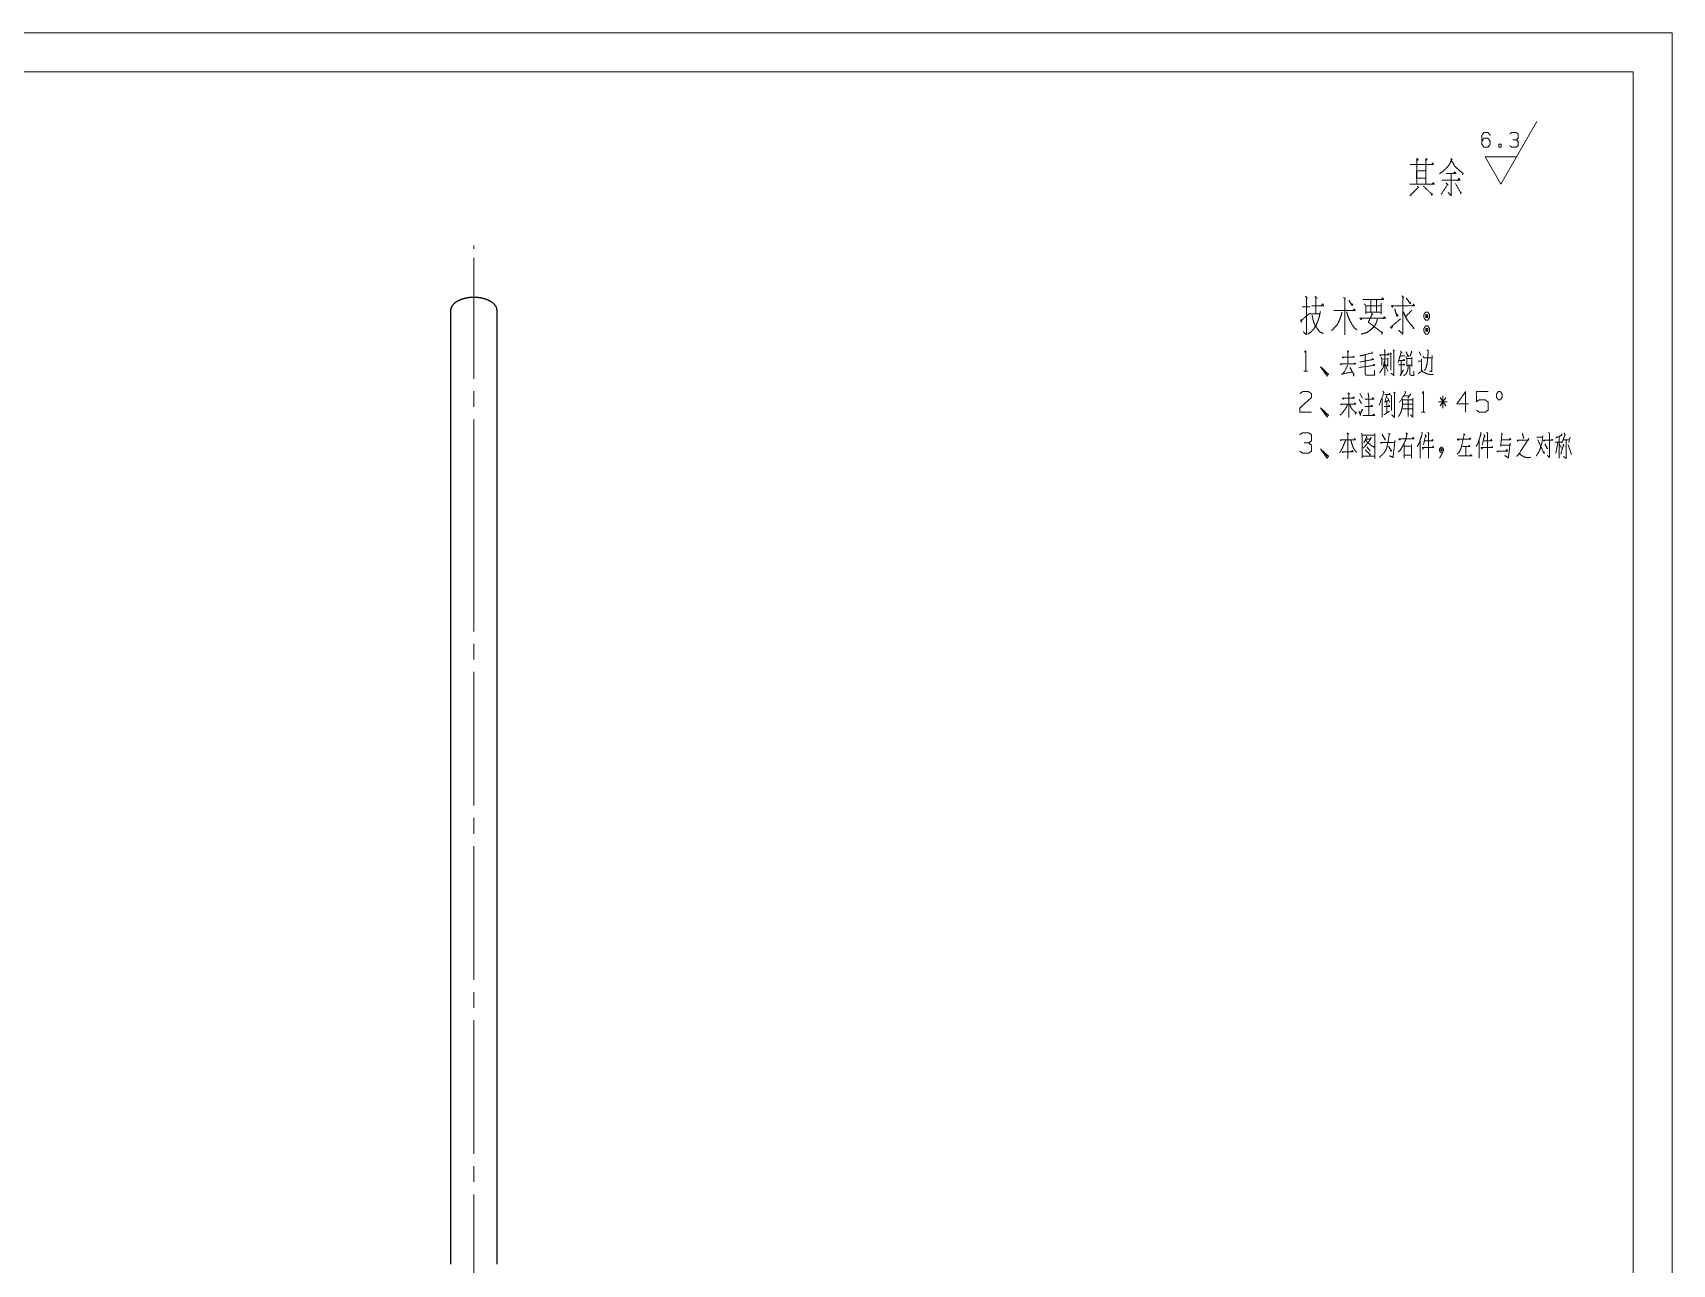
# Paper-space layout 'SHT2' of a CAD drawing. Header units: millimetres. Extents: x 0 to 420, y 0 to 297.
# Drawn here: x 210 to 420, y 139.3 to 297 of the extents above; entities that cross this region are included whole.
import ezdxf

# ---------------------------------------------------------------- set-up
doc = ezdxf.new("R2010")
doc.units = ezdxf.units.MM
doc.layers.add('101', color=7, linetype='Continuous', true_color=0xffffff)

psp = doc.layouts.new('SHT2')

# ---------------------------------------------------------------- linework, layer by layer
at = {"layer": '101', "color": 133, "linetype": 'Continuous', "lineweight": 18}
for p, q in [((420, 297), (0, 297)), ((420, 0), (420, 297)), ((415, 292), (25, 292)), ((415, 5), (415, 292))]:
    psp.add_line(p, q, dxfattribs=at)
at = {"layer": '101', "color": 53, "linetype": 'Continuous', "lineweight": 18}
for p, q in [((398.05, 277.63), (402.67, 285.63)), ((398.05, 277.63), (396.03, 281.13)), ((396.03, 281.13), (400.07, 281.13))]:
    psp.add_line(p, q, dxfattribs=at)
at = {"layer": '101', "color": 151, "linetype": 'Continuous', "lineweight": 18}
for p, q in [((266.5, 269.77), (266.5, 269.35)), ((266.5, 266.18), (266.5, 268.19)), ((266.5, 252.68), (266.5, 266.18)), ((266.5, 249.09), (266.5, 251.1)), ((266.5, 234.01), (266.5, 247.5)), ((266.5, 241.07), (266.5, 240.65)), ((266.5, 237.47), (266.5, 239.48)), ((266.5, 237.47), (266.5, 220.35)), ((266.5, 234.01), (266.5, 232)), ((266.5, 230.41), (266.5, 230.83)), ((266.5, 218.76), (266.5, 216.76)), ((266.5, 215.17), (266.5, 198.05)), ((266.5, 196.46), (266.5, 194.45)), ((266.5, 192.87), (266.5, 175.75)), ((266.5, 174.16), (266.5, 172.15)), ((266.5, 170.56), (266.5, 153.44)), ((266.5, 151.86), (266.5, 149.85)), ((266.5, 148.26), (266.5, 131.14))]:
    psp.add_line(p, q, dxfattribs=at)
at = {"layer": '101', "color": 72, "linetype": 'Continuous', "lineweight": 25}
for p, q in [((263.5, 261.41), (263.5, 238.77)), ((269.5, 238.77), (269.5, 261.41)), ((263.5, 234.47), (263.5, 139.32)), ((269.5, 139.32), (269.5, 234.47))]:
    psp.add_line(p, q, dxfattribs=at)
at = {"layer": '101', "color": 72, "linetype": 'Continuous', "lineweight": 18}
for p, q in [((372.58, 261.9), (373.58, 261.9)), ((373.58, 261.03), (374.84, 261.03)), ((384.26, 256.39), (384.41, 256.22)), ((382.83, 255.23), (383.57, 255.26)), ((383.22, 254.54), (383.57, 253.68)), ((383.89, 256), (384.04, 255.84)), ((383.94, 255.89), (383.94, 253.82)), ((387.45, 254.95), (387.8, 254.95)), ((387.6, 256.14), (387.84, 255.7)), ((372.82, 253.68), (373.29, 253.68)), ((379.89, 250.06), (380.22, 249.53)), ((379.99, 250.83), (380.32, 250.22)), ((382.83, 250.19), (382.83, 247.79)), ((383.59, 250.25), (383.79, 249.7)), ((384.3, 250.99), (384.57, 250.91)), ((385.64, 250.52), (386.4, 250.52)), ((386.5, 250.75), (386.13, 250.22)), ((391, 250.28), (390.27, 249.23)), ((390.27, 250.28), (391.02, 249.23)), ((390.63, 248.95), (390.63, 250.52)), ((383.05, 248.1), (383.77, 248.57)), ((383.46, 249.78), (383.46, 248.37)), ((385.48, 248.84), (386.71, 248.84)), ((385.52, 249.45), (386.73, 249.45)), ((387.9, 248.43), (388.37, 248.43)), ((391.19, 249.75), (390.08, 249.75)), ((378.37, 245.76), (378.57, 245.6)), ((378.47, 245.65), (378.47, 242.48)), ((387.72, 244.71), (387.72, 242.53)), ((395.26, 244.71), (395.26, 242.53)), ((402.66, 245.21), (403.41, 245.21)), ((405, 244.58), (405.84, 244.58)), ((405.37, 244.52), (405.08, 243.17)), ((405.53, 245.32), (405.53, 242.53)), ((405.57, 244.33), (405.8, 243.8)), ((406.09, 244.27), (405.74, 243.03)), ((406, 244.88), (406.86, 244.88)), ((406.02, 244.33), (406.17, 244.08)), ((406.66, 244.22), (407.11, 243)), ((406.93, 245.21), (406.74, 244.52))]:
    psp.add_line(p, q, dxfattribs=at)
at = {"layer": '101', "color": 53, "linetype": 'Continuous', "lineweight": 18}
for points, knots in [([(395.62, 283.11), (395.87, 283.49), (396.41, 283.49), (396.68, 283.11), (396.68, 282.74), (396.41, 282.37), (395.87, 282.37), (395.62, 282.74), (395.62, 283.86), (395.87, 284.24), (396.41, 284.24), (396.68, 283.86)], [0, 0, 0.076961, 0.169758, 0.248073, 0.312018, 0.390334, 0.483131, 0.560092, 0.751927, 0.828888, 0.921685, 1, 1]), ([(400, 283.31), (400.26, 283.49), (400.26, 284.06), (400, 284.24), (399.45, 284.24), (399.19, 284.06)], [0, 0, 0.153871, 0.429846, 0.583717, 0.846112, 1, 1]), ([(397.8, 282.37), (398.07, 282.37), (398.07, 282.74), (397.8, 282.74), (397.8, 282.37)], [0, 0, 0.207103, 0.5, 0.707103, 1, 1]), ([(399.2, 282.54), (399.45, 282.37), (400, 282.37), (400.26, 282.54), (400.26, 283.11), (400, 283.31), (399.59, 283.31)], [0, 0, 0.124127, 0.343692, 0.472447, 0.703376, 0.836727, 1, 1])]:
    psp.add_open_spline(points, degree=1, knots=knots, dxfattribs=at)
at = {"layer": '101', "color": 72, "linetype": 'Continuous', "lineweight": 18}
for points, knots in [([(387.26, 280.92), (387.46, 280.75), (387.28, 280.58), (387.28, 280.92), (387.28, 277.6), (387.28, 280.13), (386.44, 280.13), (389.45, 280.13), (388.43, 280.13), (388.43, 280.87), (388.43, 277.6), (388.43, 279.34), (387.26, 279.34), (387.26, 278.39), (388.43, 278.39), (388.43, 277.6), (386.38, 277.6), (389.54, 277.6), (389.39, 277.81), (389.25, 277.6)], [0, 0, 0.009717, 0.018619, 0.030834, 0.152988, 0.246129, 0.277435, 0.388627, 0.426412, 0.453896, 0.574522, 0.638653, 0.681834, 0.716953, 0.760134, 0.789145, 0.864711, 0.981301, 0.99065, 1, 1]), ([(388.46, 280.67), (388.6, 280.79), (388.43, 280.92)], [0, 0, 0.471545, 1, 1]), ([(389.19, 280.13), (389.33, 280.34), (389.42, 280.13)], [0, 0, 0.529952, 1, 1]), ([(391.64, 280.92), (391.82, 280.75), (391.73, 280.79), (391.55, 280.29), (391.26, 279.88), (390.91, 279.51), (390.59, 279.22), (390.18, 278.97)], [0, 0, 0.086308, 0.121019, 0.30942, 0.4907, 0.673786, 0.828669, 1, 1]), ([(391.7, 280.67), (391.93, 280.34), (392.14, 279.92), (392.55, 279.55), (393.04, 279.13), (393.19, 279.01), (393.22, 279.01), (393.1, 278.85)], [0, 0, 0.162721, 0.348036, 0.570218, 0.829894, 0.906894, 0.918636, 1, 1]), ([(387.4, 277.35), (387.52, 277.15), (387.49, 277.23), (386.38, 276.11)], [0, 0, 0.124999, 0.171153, 1, 1]), ([(388.16, 277.35), (389.25, 276.28), (389.25, 276.49), (389.19, 276.11)], [0, 0, 0.723287, 0.821337, 1, 1]), ([(391.03, 277.77), (391.29, 277.48), (391.23, 277.6), (390.41, 276.32)], [0, 0, 0.190884, 0.25781, 1, 1]), ([(390.5, 278.14), (392.81, 278.14), (392.66, 278.39), (392.52, 278.06)], [0, 0, 0.78047, 0.877781, 1, 1]), ([(391.03, 278.97), (392.34, 278.97), (392.14, 279.18), (391.99, 278.97)], [0, 0, 0.707418, 0.863845, 1, 1]), ([(391.7, 278.97), (391.7, 276.11), (391.29, 276.57)], [0, 0, 0.823411, 1, 1]), ([(392.25, 277.69), (392.93, 276.49), (392.96, 276.65), (392.9, 276.4)], [0, 0, 0.764777, 0.858207, 1, 1]), ([(373.02, 263.26), (373.26, 263.01), (373.14, 263.18), (373.14, 258.38), (372.73, 258.71)], [0, 0, 0.05812, 0.092649, 0.910295, 1, 1]), ([(374.25, 263.26), (374.52, 263.01), (374.37, 263.1), (374.37, 261.07)], [0, 0, 0.1415, 0.207211, 1, 1]), ([(377.9, 263.1), (378.17, 262.97), (378.05, 263.01), (378.05, 258.34), (378.05, 261.44), (376.65, 261.44), (379.4, 261.44), (379.25, 261.65), (379.19, 261.44)], [0, 0, 0.022711, 0.032395, 0.397206, 0.639337, 0.748898, 0.963454, 0.983224, 1, 1]), ([(378.58, 262.77), (378.99, 262.06), (379.08, 262.23), (378.87, 262.31)], [0, 0, 0.666, 0.81928, 1, 1]), ([(380.39, 262.85), (383.05, 262.85), (382.9, 263.06), (382.73, 262.85)], [0, 0, 0.835353, 0.914865, 1, 1]), ([(380.53, 262.31), (380.77, 262.1), (380.77, 261.03), (380.77, 261.23), (382.73, 261.23), (382.73, 260.94), (382.73, 262.39), (382.73, 262.06), (380.68, 262.06), (381.41, 262.06), (381.41, 262.81), (381.41, 261.23), (382.14, 261.23), (382.14, 262.77)], [0, 0, 0.02406, 0.106927, 0.122863, 0.273835, 0.296145, 0.407697, 0.433195, 0.590927, 0.64726, 0.704629, 0.825742, 0.882075, 1, 1]), ([(385.36, 263.34), (385.59, 263.06), (385.5, 263.22), (385.5, 258.42), (384.95, 258.92)], [0, 0, 0.060997, 0.091686, 0.877916, 1, 1]), ([(385.94, 263.01), (386.47, 262.31), (386.5, 262.43), (386.26, 262.48)], [0, 0, 0.706403, 0.808938, 1, 1]), ([(372.41, 260.28), (372.5, 259.91), (372.44, 260.12), (373.58, 261.11)], [0, 0, 0.181316, 0.283203, 1, 1]), ([(374.93, 261.32), (374.81, 260.74), (374.69, 260.28), (374.54, 259.91), (374.37, 259.49), (374.08, 259.08), (373.78, 258.75), (373.32, 258.42)], [0, 0, 0.172185, 0.309105, 0.425675, 0.556625, 0.704267, 0.832976, 1, 1]), ([(373.81, 262.02), (375.36, 262.02), (375.22, 262.31), (375.07, 262.06)], [0, 0, 0.716778, 0.866788, 1, 1]), ([(373.87, 260.86), (373.93, 260.57), (373.99, 260.24), (374.11, 259.87), (374.28, 259.49), (374.84, 258.71), (375.31, 258.5)], [0, 0, 0.101599, 0.217187, 0.351412, 0.492968, 0.824037, 1, 1]), ([(377.7, 261.23), (377.55, 260.65), (377.29, 259.99), (377, 259.49), (376.35, 258.87)], [0, 0, 0.21489, 0.471145, 0.678419, 1, 1]), ([(378.31, 261.27), (378.43, 260.82), (378.67, 260.24), (378.96, 259.7), (379.28, 259.2), (379.63, 258.96)], [0, 0, 0.172225, 0.401192, 0.62559, 0.842429, 1, 1]), ([(380.3, 260.45), (380.15, 260.28), (380.01, 260.45), (383.28, 260.45), (383.11, 260.65), (382.96, 260.36)], [0, 0, 0.051199, 0.102399, 0.86189, 0.92478, 1, 1]), ([(381.47, 261.11), (381.67, 260.94), (381.59, 261.03), (381.09, 259.95), (382.85, 258.58), (382.9, 258.71), (382.79, 258.38)], [0, 0, 0.061503, 0.089679, 0.366515, 0.885944, 0.917996, 1, 1]), ([(384.27, 262.02), (384.13, 261.85), (384.04, 262.06), (386.97, 262.06), (386.88, 262.27), (386.76, 262.06)], [0, 0, 0.057619, 0.116243, 0.879373, 0.937997, 1, 1]), ([(384.45, 261.65), (384.74, 260.7), (384.89, 260.82), (384.68, 261.03)], [0, 0, 0.673377, 0.803128, 1, 1]), ([(386.64, 261.48), (385.85, 260.65), (385.56, 261.27), (385.85, 260.57), (386.12, 260.16), (386.41, 259.78), (386.91, 259.2), (386.97, 259.2), (386.76, 259.12)], [0, 0, 0.248757, 0.39796, 0.563616, 0.670262, 0.773238, 0.93925, 0.951973, 1, 1]), ([(388.69, 261.23), (388.42, 261.23), (388.19, 260.9), (388.19, 260.53), (388.42, 260.2), (388.69, 260.2), (388.92, 260.53), (388.92, 260.9), (388.69, 261.23)], [0, 0, 0.091009, 0.231143, 0.359866, 0.5, 0.591009, 0.731143, 0.859866, 1, 1]), ([(388.69, 260.53), (388.69, 260.9), (388.42, 260.9)], [0, 0, 0.585817, 1, 1]), ([(388.42, 260.53), (388.69, 260.53), (388.42, 260.9), (388.42, 260.53)], [0, 0, 0.241162, 0.658902, 1, 1]), ([(382.23, 260.32), (382.14, 259.99), (381.88, 259.45), (381.32, 258.92), (380.8, 258.58), (380.15, 258.42)], [0, 0, 0.114097, 0.313639, 0.571356, 0.77859, 1, 1]), ([(384.22, 259.54), (384.07, 259.16), (383.92, 259.29), (385.18, 260.36)], [0, 0, 0.178042, 0.263411, 1, 1]), ([(388.92, 259.12), (388.69, 259.49), (388.42, 259.49), (388.19, 259.12), (388.19, 258.79), (388.42, 258.42), (388.69, 258.42), (388.92, 258.79), (388.92, 259.12)], [0, 0, 0.149202, 0.238513, 0.387715, 0.500006, 0.649202, 0.738513, 0.887709, 1, 1]), ([(388.69, 259.12), (388.42, 259.12), (388.69, 258.79), (388.69, 259.12)], [0, 0, 0.258814, 0.674594, 1, 1]), ([(388.42, 259.12), (388.42, 258.79), (388.69, 258.79)], [0, 0, 0.556992, 1, 1]), ([(372.9, 256.09), (373.05, 256.31), (373.05, 253.68)], [0, 0, 0.09349, 1, 1]), ([(378.43, 256.33), (378.57, 256.14), (378.47, 256.22), (378.47, 254.6), (377.51, 254.6), (379.44, 254.6), (379.35, 254.71), (379.23, 254.57)], [0, 0, 0.045422, 0.069987, 0.382583, 0.566135, 0.936977, 0.96526, 1, 1]), ([(383.1, 256.42), (383.18, 256.28), (383.18, 253.13)], [0, 0, 0.047971, 1, 1]), ([(384.33, 256.28), (384.33, 253.13), (383.98, 253.41)], [0, 0, 0.875679, 1, 1]), ([(385.21, 256.22), (385.36, 256.03), (385.29, 256.11), (384.88, 254.79), (385.15, 255.62), (385.74, 255.62)], [0, 0, 0.077472, 0.112964, 0.545477, 0.817419, 1, 1]), ([(386.57, 256.25), (386.67, 256.09), (386.63, 256.17), (386.4, 255.59)], [0, 0, 0.211487, 0.312208, 1, 1]), ([(388.6, 256.42), (388.76, 256.25), (388.72, 255.87), (388.68, 255.34), (388.6, 254.6), (388.44, 254.04), (388.27, 253.74)], [0, 0, 0.08083, 0.218769, 0.405547, 0.671676, 0.875429, 1, 1]), ([(375.12, 253.99), (375.78, 253.3), (375.62, 253.3), (374.96, 254.24), (375.78, 253.05), (375.96, 253.3), (374.96, 254.24)], [0, 0, 0.178025, 0.207057, 0.420795, 0.689032, 0.745609, 1, 1]), ([(377.65, 254.57), (377.57, 254.49), (377.51, 254.6)], [0, 0, 0.476613, 1, 1]), ([(378.43, 254.43), (377.82, 253.3), (377.65, 253.3), (379.03, 253.57), (378.72, 254.15), (379.21, 253.24), (379.23, 253.41), (379.19, 253.05)], [0, 0, 0.252062, 0.286559, 0.564065, 0.693389, 0.896349, 0.929102, 1, 1]), ([(377.9, 255.45), (377.81, 255.34), (377.75, 255.45), (379.27, 255.45), (379.17, 255.59), (379.09, 255.45)], [0, 0, 0.069447, 0.128338, 0.845638, 0.925284, 1, 1]), ([(379.87, 254.15), (381.9, 254.43), (381.82, 254.57), (381.7, 254.43)], [0, 0, 0.857799, 0.924202, 1, 1]), ([(381.51, 256.14), (381.61, 255.95), (381.55, 256), (379.97, 255.62), (380.69, 255.78), (380.69, 253.35), (380.73, 253.19), (380.83, 253.16), (381.88, 253.16), (381.88, 253.8)], [0, 0, 0.030686, 0.042094, 0.272771, 0.377786, 0.722121, 0.746244, 0.760618, 0.910004, 1, 1]), ([(379.99, 254.84), (381.72, 255.18), (381.61, 255.26), (381.47, 255.12)], [0, 0, 0.83967, 0.907777, 1, 1]), ([(383.14, 254.98), (383.07, 254.57), (383.03, 254.32), (382.95, 254.1), (382.75, 253.77), (382.66, 253.63), (382.5, 253.44)], [0, 0, 0.246548, 0.393702, 0.530759, 0.755728, 0.854634, 1, 1]), ([(382.7, 255.75), (382.64, 255.62), (382.54, 255.78), (383.73, 255.78), (383.65, 255.95), (383.59, 255.78)], [0, 0, 0.079265, 0.180895, 0.810325, 0.907127, 1, 1]), ([(382.7, 255.48), (382.81, 255.31), (382.81, 254.4)], [0, 0, 0.182111, 1, 1]), ([(383.57, 255.4), (383.57, 254.32), (383.4, 254.49)], [0, 0, 0.816831, 1, 1]), ([(384.92, 254.49), (385.74, 254.49), (385.62, 254.6), (385.52, 254.46)], [0, 0, 0.712977, 0.852973, 1, 1]), ([(385.01, 255.06), (385.72, 255.06), (385.62, 255.2), (385.54, 255.06)], [0, 0, 0.682, 0.846079, 1, 1]), ([(385.27, 255.04), (385.27, 253.35), (385.17, 253.11), (385.56, 253.8)], [0, 0, 0.613732, 0.711024, 1, 1]), ([(386.16, 254.35), (386.16, 254.04), (386.09, 253.74), (385.97, 253.44), (385.83, 253.24), (385.58, 253.11)], [0, 0, 0.206839, 0.42039, 0.642074, 0.80326, 1, 1]), ([(385.89, 255.51), (385.99, 255.34), (385.99, 254.29), (385.99, 254.43), (386.63, 254.43), (386.63, 254.29), (386.63, 255.45), (386.63, 255.31), (385.97, 255.31)], [0, 0, 0.046636, 0.301099, 0.334585, 0.490817, 0.524303, 0.805553, 0.839034, 1, 1]), ([(385.93, 256.14), (386.18, 255.51), (386.24, 255.59), (386.09, 255.78)], [0, 0, 0.661518, 0.759634, 1, 1]), ([(386.38, 254.35), (386.38, 253.3), (386.46, 253.19), (386.61, 253.13), (386.91, 253.13), (386.91, 253.66)], [0, 0, 0.484063, 0.546465, 0.622884, 0.757973, 1, 1]), ([(387.88, 255.2), (387.88, 253.82), (387.86, 253.66), (387.7, 253.52), (387.49, 253.35)], [0, 0, 0.681084, 0.763375, 0.866205, 1, 1]), ([(388.09, 255.59), (388.21, 255.4), (389.22, 255.4)], [0, 0, 0.182089, 1, 1]), ([(389.24, 255.7), (389.19, 253.63), (388.89, 253.68)], [0, 0, 0.874253, 1, 1]), ([(387.94, 253.8), (388.07, 253.57), (388.27, 253.49), (388.48, 253.38), (388.68, 253.3), (388.89, 253.27), (389.17, 253.24), (389.44, 253.24)], [0, 0, 0.153708, 0.279194, 0.422089, 0.54758, 0.675698, 0.838248, 1, 1]), ([(372.31, 250.8), (372.66, 251.05), (373.42, 251.05), (373.79, 250.8), (373.79, 250.28), (372.29, 248.95), (372.31, 248.43), (373.79, 248.43)], [0, 0, 0.069692, 0.192977, 0.265273, 0.350229, 0.674742, 0.759753, 1, 1]), ([(377.94, 250.22), (377.88, 250.08), (377.75, 250.22), (379.29, 250.22), (379.17, 250.36), (379.03, 250.19)], [0, 0, 0.065708, 0.150833, 0.826577, 0.905905, 1, 1]), ([(378.47, 250.88), (378.7, 250.77), (378.57, 250.83), (378.57, 247.76)], [0, 0, 0.074609, 0.117068, 1, 1]), ([(381.14, 250.06), (381.14, 248.01), (380.36, 248.01), (381.9, 248.01), (381.74, 248.18), (381.65, 248.01)], [0, 0, 0.4269, 0.590044, 0.912253, 0.959823, 1, 1]), ([(380.61, 250.08), (381.78, 250.08), (381.65, 250.3), (381.59, 250.11)], [0, 0, 0.717275, 0.87633, 1, 1]), ([(381.04, 250.88), (381.14, 250.36), (381.16, 250.47), (381.1, 250.22)], [0, 0, 0.592192, 0.716664, 1, 1]), ([(382.46, 249.34), (383.07, 250.91), (382.97, 251.08), (382.95, 251.1)], [0, 0, 0.881771, 0.982319, 1, 1]), ([(383.48, 250.64), (383.18, 249.72), (383.69, 249.95)], [0, 0, 0.633553, 1, 1]), ([(383.2, 250.69), (383.87, 250.69), (383.79, 250.83), (383.69, 250.69)], [0, 0, 0.669491, 0.829467, 1, 1]), ([(383.94, 250.58), (384.06, 250.47), (384.06, 248.62)], [0, 0, 0.080055, 1, 1]), ([(384.43, 250.91), (384.43, 247.76), (384.06, 248.1)], [0, 0, 0.863556, 1, 1]), ([(385.33, 250.19), (385.46, 250), (385.46, 249.45), (385.44, 249.2), (385.42, 249.03), (385.36, 248.79), (385.29, 248.54), (385.19, 248.29), (385.09, 248.12), (384.94, 247.88)], [0, 0, 0.095696, 0.318949, 0.419721, 0.487156, 0.59037, 0.695674, 0.803608, 0.881347, 1, 1]), ([(385.79, 251.13), (385.85, 250.91), (385.07, 249.67)], [0, 0, 0.134731, 1, 1]), ([(385.48, 250), (386.77, 250), (386.77, 250.22), (386.77, 247.79), (386.46, 248.1)], [0, 0, 0.294505, 0.344997, 0.900413, 1, 1]), ([(386.07, 249.97), (386.16, 250), (386.16, 247.88)], [0, 0, 0.045537, 1, 1]), ([(387.98, 250.83), (388.13, 251.05), (388.13, 248.43)], [0, 0, 0.09349, 1, 1]), ([(393.9, 249.48), (392.42, 249.48), (393.53, 251.05), (393.53, 248.43)], [0, 0, 0.245868, 0.565293, 1, 1]), ([(394.91, 248.68), (395.28, 248.43), (396.04, 248.43), (396.41, 248.68), (396.41, 249.72), (396.04, 250), (395.28, 250), (394.91, 249.75), (394.91, 251.05), (396.41, 251.05)], [0, 0, 0.062227, 0.168346, 0.230573, 0.376816, 0.441263, 0.547382, 0.609609, 0.790488, 1, 1]), ([(397.74, 250), (397.99, 250), (398.22, 250.36), (398.22, 250.72), (397.99, 251.08), (397.74, 251.08), (397.48, 250.72), (397.48, 250.36), (397.74, 250)], [0, 0, 0.08568, 0.230393, 0.351582, 0.496295, 0.581975, 0.730393, 0.851582, 1, 1]), ([(375.12, 248.73), (375.78, 248.04), (375.62, 248.04), (374.96, 248.98), (375.78, 247.79), (375.96, 248.04), (374.96, 248.98)], [0, 0, 0.178025, 0.207057, 0.420795, 0.689032, 0.745609, 1, 1]), ([(378.39, 249.34), (378.2, 248.92), (377.94, 248.57), (377.71, 248.26), (377.47, 248.04)], [0, 0, 0.285622, 0.55985, 0.799146, 1, 1]), ([(377.67, 249.45), (377.61, 249.34), (377.53, 249.45), (379.46, 249.45), (379.35, 249.61), (379.27, 249.45)], [0, 0, 0.048474, 0.100922, 0.850304, 0.928979, 1, 1]), ([(378.72, 249.31), (378.86, 249.03), (379.03, 248.76), (379.29, 248.51), (379.5, 248.32), (379.54, 248.37), (379.39, 248.15)], [0, 0, 0.190452, 0.392781, 0.612357, 0.790956, 0.83276, 1, 1]), ([(379.89, 248.54), (380.08, 247.99), (380.05, 248.23), (380.34, 248.81)], [0, 0, 0.393934, 0.563116, 1, 1]), ([(380.63, 249.17), (381.61, 249.17), (381.51, 249.34), (381.41, 249.2)], [0, 0, 0.729813, 0.873581, 1, 1]), ([(383.1, 249.14), (383.85, 249.14), (383.73, 249.31), (383.65, 249.14)], [0, 0, 0.657739, 0.837622, 1, 1]), ([(373.42, 244.49), (373.79, 244.74), (373.79, 245.54), (373.42, 245.79), (372.66, 245.79), (372.29, 245.54)], [0, 0, 0.153874, 0.429855, 0.583729, 0.846126, 1, 1]), ([(380.14, 245.71), (380.3, 245.57), (380.3, 242.59), (380.3, 242.78), (381.9, 242.78), (381.9, 242.51), (381.9, 245.65), (381.9, 245.46), (380.3, 245.46)], [0, 0, 0.020431, 0.312721, 0.331666, 0.488565, 0.515628, 0.824156, 0.843101, 1, 1]), ([(383.67, 245.71), (383.89, 245.63), (383.77, 245.65), (383.59, 244.58), (383.48, 244.05), (383.38, 243.69), (383.12, 243.25), (382.77, 242.92), (382.5, 242.62)], [0, 0, 0.061339, 0.09341, 0.3842, 0.527461, 0.6266, 0.762387, 0.891105, 1, 1]), ([(385.89, 245.76), (386.11, 245.65), (386.03, 245.65), (385.85, 244.85), (385.42, 243.97), (385.17, 243.58), (384.9, 243.31)], [0, 0, 0.081231, 0.107498, 0.383273, 0.713752, 0.869307, 1, 1]), ([(387.94, 245.85), (387.98, 245.65), (387.7, 244.8), (387.6, 244.47), (387.49, 244.27), (387.35, 244.02)], [0, 0, 0.101086, 0.561693, 0.738765, 0.854622, 1, 1]), ([(388.7, 245.85), (388.85, 245.65), (388.78, 245.74), (388.78, 242.53)], [0, 0, 0.069698, 0.101629, 1, 1]), ([(395.48, 245.85), (395.51, 245.65), (395.24, 244.8), (395.14, 244.47), (395.03, 244.27), (394.89, 244.02)], [0, 0, 0.101086, 0.561693, 0.738765, 0.854622, 1, 1]), ([(396.24, 245.85), (396.39, 245.65), (396.32, 245.74), (396.32, 242.53)], [0, 0, 0.069698, 0.101629, 1, 1]), ([(398.09, 245.74), (398.26, 245.6), (398.18, 245.63), (398.03, 244.05), (398.05, 244.19), (399.22, 244.19), (399.24, 244.47), (399.02, 242.59), (398.56, 242.87)], [0, 0, 0.037816, 0.051833, 0.319489, 0.343085, 0.541302, 0.588145, 0.907967, 1, 1]), ([(400.8, 245.71), (400.97, 245.13), (400.99, 245.18), (400.91, 245.05)], [0, 0, 0.736133, 0.807288, 1, 1]), ([(404.15, 245.82), (404.3, 245.71), (404.3, 242.62), (403.97, 242.89)], [0, 0, 0.051481, 0.883806, 1, 1]), ([(406.17, 245.76), (406.27, 245.49), (405.84, 244.44)], [0, 0, 0.205282, 1, 1]), ([(372.31, 243.42), (372.66, 243.17), (373.42, 243.17), (373.79, 243.42), (373.79, 244.22), (373.42, 244.49), (372.86, 244.49)], [0, 0, 0.12412, 0.343687, 0.472445, 0.703379, 0.836732, 1, 1]), ([(375.12, 243.47), (375.78, 242.78), (375.62, 242.78), (374.96, 243.72), (375.78, 242.53), (375.96, 242.78), (374.96, 243.72)], [0, 0, 0.178025, 0.207057, 0.420795, 0.689032, 0.745609, 1, 1]), ([(378.2, 244.85), (378.08, 244.6), (377.98, 244.36), (377.88, 244.14), (377.75, 243.83), (377.63, 243.64), (377.53, 243.39), (377.38, 243.22)], [0, 0, 0.149556, 0.294899, 0.426368, 0.607681, 0.730717, 0.87606, 1, 1]), ([(377.55, 244.74), (377.51, 244.88), (379.41, 244.88), (379.35, 245.07), (379.23, 244.88)], [0, 0, 0.058202, 0.826383, 0.908315, 1, 1]), ([(378.8, 244.88), (378.9, 244.66), (378.96, 244.36), (379.07, 244.08), (379.19, 243.78), (379.37, 243.53), (379.56, 243.28)], [0, 0, 0.134408, 0.306582, 0.473521, 0.654715, 0.824109, 1, 1]), ([(380.81, 244.96), (381.31, 244.96), (381.45, 245.21), (381.24, 244.8), (380.96, 244.44), (380.73, 244.14), (380.42, 243.83)], [0, 0, 0.200768, 0.312947, 0.497484, 0.675942, 0.82767, 1, 1]), ([(380.81, 245.32), (380.94, 245.18), (380.88, 245.24), (380.51, 244.47)], [0, 0, 0.171564, 0.242652, 1, 1]), ([(380.77, 244.83), (381, 244.52), (381.33, 244.27), (381.61, 244.05), (381.86, 243.94)], [0, 0, 0.268926, 0.559595, 0.805957, 1, 1]), ([(380.88, 243.97), (381.27, 243.53), (381.31, 243.58), (381.24, 243.42)], [0, 0, 0.701565, 0.782052, 1, 1]), ([(382.83, 244.58), (382.73, 244.44), (382.64, 244.55), (384.43, 244.55), (384.49, 244.8), (384.24, 242.64), (383.79, 242.84)], [0, 0, 0.033645, 0.062977, 0.420375, 0.471181, 0.902727, 1, 1]), ([(382.83, 245.6), (383.22, 244.94), (383.24, 245.05), (383.2, 244.85)], [0, 0, 0.713159, 0.817157, 1, 1]), ([(383.67, 244.05), (384.02, 243.45), (384.04, 243.56), (383.94, 243.39)], [0, 0, 0.697443, 0.80891, 1, 1]), ([(385.19, 244.99), (385.11, 244.85), (384.99, 244.99), (386.95, 244.99), (386.81, 245.21), (386.67, 244.99)], [0, 0, 0.056419, 0.120819, 0.815211, 0.907606, 1, 1]), ([(385.66, 244.27), (385.66, 242.51), (385.66, 242.92), (386.61, 242.92), (386.61, 242.51), (386.61, 244.27), (386.61, 244.05), (385.62, 244.05)], [0, 0, 0.270386, 0.333756, 0.480115, 0.543486, 0.813871, 0.847667, 1, 1]), ([(388.13, 243.89), (388.09, 243.69), (387.99, 243.89), (389.46, 243.89), (389.36, 244.05), (389.32, 243.91)], [0, 0, 0.089073, 0.186885, 0.848309, 0.935179, 1, 1]), ([(388.35, 245.57), (388.48, 245.27), (388.4, 245.38), (388.13, 244.22)], [0, 0, 0.200656, 0.282151, 1, 1]), ([(388.27, 244.74), (389.36, 244.74), (389.28, 244.94), (389.19, 244.74)], [0, 0, 0.720061, 0.857378, 1, 1]), ([(390.53, 243.25), (390.37, 243.25), (390.2, 243.47), (390.2, 243.72), (390.37, 243.94), (390.53, 243.94), (390.7, 243.72), (390.7, 243.47), (390.2, 242.53)], [0, 0, 0.057346, 0.160987, 0.252238, 0.355879, 0.413224, 0.516866, 0.608116, 1, 1]), ([(390.53, 243.47), (390.53, 243.72), (390.37, 243.72)], [0, 0, 0.614083, 1, 1]), ([(390.37, 243.47), (390.53, 243.47), (390.37, 243.72), (390.37, 243.47)], [0, 0, 0.223683, 0.644067, 1, 1]), ([(393.26, 245.65), (393.43, 245.52), (393.37, 245.63), (392.98, 243.91), (392.75, 243.36), (392.44, 243.03)], [0, 0, 0.07072, 0.110287, 0.666027, 0.855881, 1, 1]), ([(392.69, 244.96), (392.59, 244.83), (392.47, 244.96), (394.21, 244.96), (394.07, 245.13), (393.98, 244.96)], [0, 0, 0.067777, 0.140353, 0.836822, 0.922914, 1, 1]), ([(393.12, 244.02), (394.07, 244.02), (394, 244.19), (393.88, 244.02), (393.55, 244.02), (393.55, 242.84), (392.61, 242.84), (394.35, 242.84), (394.17, 242.98), (394.07, 242.84)], [0, 0, 0.161341, 0.192235, 0.226459, 0.282434, 0.482698, 0.640746, 0.933794, 0.971482, 1, 1]), ([(395.67, 243.89), (395.63, 243.69), (395.53, 243.89), (397, 243.89), (396.9, 244.05), (396.86, 243.91)], [0, 0, 0.089076, 0.186888, 0.848309, 0.935179, 1, 1]), ([(395.89, 245.57), (396.02, 245.27), (395.94, 245.38), (395.67, 244.22)], [0, 0, 0.200656, 0.282151, 1, 1]), ([(395.81, 244.74), (396.9, 244.74), (396.82, 244.94), (396.72, 244.74)], [0, 0, 0.720061, 0.857373, 1, 1]), ([(397.74, 243.42), (397.64, 243.36), (397.54, 243.42), (398.91, 243.42), (398.81, 243.64), (398.69, 243.45)], [0, 0, 0.054483, 0.108966, 0.772864, 0.890196, 1, 1]), ([(398.15, 244.88), (399.34, 244.88), (399.22, 245.07), (399.14, 244.94)], [0, 0, 0.755863, 0.899323, 1, 1]), ([(400.29, 244.83), (400.19, 244.69), (400.15, 244.83), (401.56, 244.83), (401.63, 245.05), (400.4, 243.14), (400.09, 242.76), (400.42, 243.14), (400.7, 242.89), (401.09, 242.67), (401.54, 242.59), (401.91, 242.62)], [0, 0, 0.0246, 0.045474, 0.249979, 0.284067, 0.614007, 0.686314, 0.76044, 0.814184, 0.879451, 0.945886, 1, 1]), ([(403.43, 245.38), (403.29, 244.41), (403.25, 244.27), (403.17, 244.05), (403.11, 243.8), (403.02, 243.58), (402.94, 243.36), (402.84, 243.22), (402.74, 243.03), (402.59, 242.84)], [0, 0, 0.358964, 0.411737, 0.497898, 0.591805, 0.680618, 0.766786, 0.828969, 0.908607, 1, 1]), ([(402.78, 244.88), (403.58, 243.11), (403.6, 243.36)], [0, 0, 0.886137, 1, 1]), ([(403.66, 244.83), (403.56, 244.69), (403.52, 244.85), (404.71, 244.85), (404.62, 244.96), (404.54, 244.83)], [0, 0, 0.092085, 0.184783, 0.833338, 0.913616, 1, 1]), ([(403.7, 244.36), (403.99, 243.75), (404.05, 243.83)], [0, 0, 0.86923, 1, 1]), ([(405.84, 245.63), (405.84, 245.46), (405.08, 245.13)], [0, 0, 0.166351, 1, 1]), ([(406.41, 244.88), (406.41, 242.51), (406.09, 242.73)], [0, 0, 0.861252, 1, 1]), ([(377.81, 243.22), (377.73, 243.36), (379.13, 243.36), (379.02, 243.53), (378.92, 243.39)], [0, 0, 0.08192, 0.807886, 0.912674, 1, 1]), ([(380.71, 243.58), (381.31, 242.98), (381.35, 243.06), (381.26, 242.89)], [0, 0, 0.75129, 0.83153, 1, 1])]:
    psp.add_open_spline(points, degree=1, knots=knots, dxfattribs=at)
at = {"layer": '101', "color": 72, "linetype": 'Continuous', "lineweight": 25}
for points, knots in [([(266.5, 263.13), (265.72, 263.07), (265, 262.9), (264.38, 262.63), (263.9, 262.27), (263.6, 261.86), (263.5, 261.41)], [0, 0, 0.206801, 0.404314, 0.584602, 0.742685, 0.87864, 1, 1]), ([(269.5, 261.41), (269.4, 261.86), (269.1, 262.27), (268.62, 262.63), (268, 262.9), (267.28, 263.07), (266.5, 263.13)], [0, 0, 0.121358, 0.257313, 0.4154, 0.595687, 0.793194, 1, 1]), ([(263.5, 238.77), (263.5, 237.44), (263.5, 234.47)], [0, 0, 0.309457, 1, 1]), ([(269.5, 234.47), (269.5, 235.99), (269.5, 238.77)], [0, 0, 0.352558, 1, 1])]:
    psp.add_open_spline(points, degree=1, knots=knots, dxfattribs=at)

doc.saveas('drawing.dxf')
